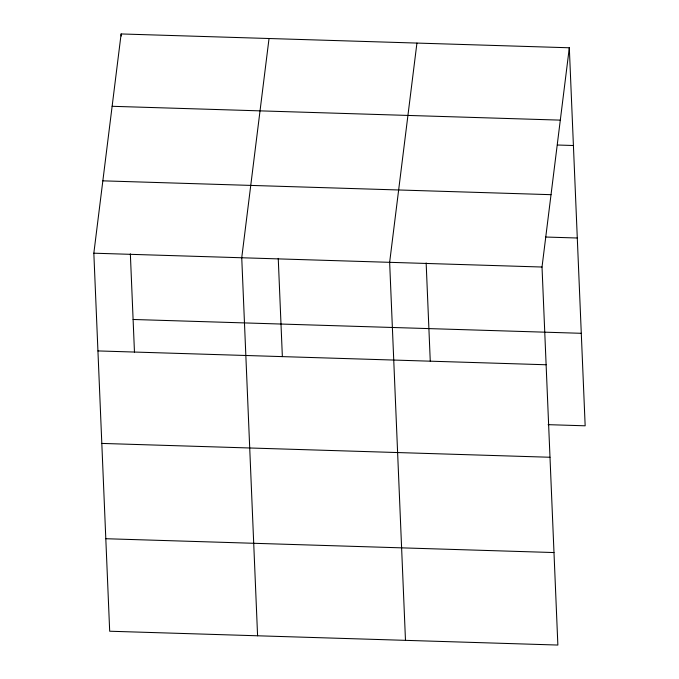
<?xml version="1.0" encoding="UTF-8"?>
<svg xmlns="http://www.w3.org/2000/svg" width="679" height="679" viewBox="0 0 679 679"><rect width="100%" height="100%" fill="white"/><g stroke="black" fill="none" stroke-linecap="round" stroke-linejoin="round"><path stroke-width="1.02" d="M569.316 47.776L542.02 267.025L557.866 645.05L109.684 631.224L93.838 253.199L121.134 33.95L569.316 47.776L585.162 425.801L548.123 424.664M269.037 38.516L241.741 257.757L257.587 635.782M416.931 43.074L389.644 262.323L405.482 640.348M112.128 106.297L560.311 120.132M557.544 145.017L573.416 145.51M102.843 180.843L551.034 194.678M545.543 237.03L577.286 238.006M93.838 253.199L542.02 267.025M133.101 319.478L581.283 333.304M97.937 350.924L546.12 364.759M101.816 443.421L549.998 457.256M105.805 538.719L553.988 552.553M426.149 262.951L430.265 361.186M278.246 258.385L282.362 356.628M121.134 33.95L121.218 36.055M130.351 253.827L134.467 352.062"/></g></svg>
